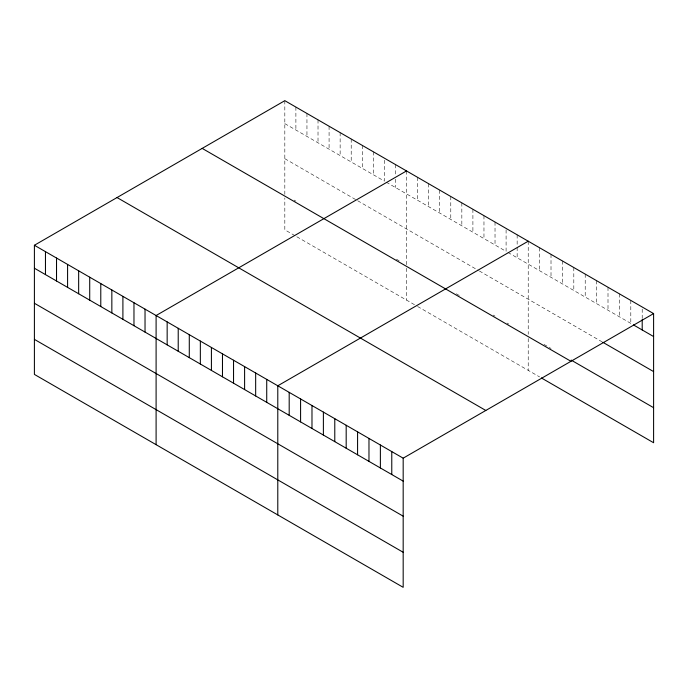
<?xml version="1.0" encoding="UTF-8"?>
<svg xmlns="http://www.w3.org/2000/svg" width="688" height="688" viewBox="0 0 688 688"><rect width="100%" height="100%" fill="white"/><g stroke="black" fill="none" stroke-linecap="round" stroke-linejoin="round"><path stroke-width="0.52" stroke-dasharray="3.44 2.58" d="M284.823 100.68L284.823 194.781M284.823 123.634L384.394 181.125L384.394 158.163M386.243 182.182L506.093 251.378L506.093 228.425M507.933 252.444L632.556 324.392M284.823 158.679L356.737 200.199M357.657 200.733L478.435 270.453M479.355 270.986L601.871 341.721M294.043 200.105L295.892 201.171M396.383 259.187L399.143 260.786M456.307 293.785L459.997 295.917M493.184 315.078L495.025 316.145M507.013 323.059L508.853 324.125M544.002 344.413L551.011 348.463M294.971 235.683L284.823 229.826L284.823 197.972M296.812 236.749L416.661 305.945M417.582 306.478L539.616 376.929M642.205 309.093L642.205 318.484M630.801 300.432L630.801 323.386M619.406 293.845L619.406 316.798M608.003 287.266L608.003 310.219M596.608 280.687L596.608 303.64M585.213 274.108L585.213 297.061M573.809 267.52L573.809 290.482M562.414 260.941L562.414 283.895M551.011 254.362L551.011 277.316M539.616 247.783L539.616 270.737M528.221 241.204L528.221 334.299M528.221 338.487L528.221 370.35M517.152 234.814L517.152 246.295M517.152 247.336L517.152 257.768M495.025 222.043L495.025 244.997M483.965 215.654L483.965 238.607M472.905 209.264L472.905 232.217M461.837 202.874L461.837 225.836M450.778 196.493L450.778 219.446M439.709 190.103L439.709 213.056M428.65 183.713L428.65 206.667M417.582 177.332L417.582 200.285M406.522 170.942L406.522 265.043M406.522 268.234L406.522 300.088M395.462 164.552L395.462 174.984M395.462 179.164L395.462 187.506M373.335 151.781L373.335 174.735M362.266 145.392L362.266 168.345M351.207 139.002L351.207 161.955M340.139 132.621L340.139 155.574M329.079 126.231L329.079 149.184M318.019 119.841L318.019 142.794M306.951 113.46L306.951 136.413M295.892 107.07L295.892 130.023"/><path stroke-width="1.03" d="M34.4 245.263L403.177 458.174L403.177 587.32L34.4 374.41L34.4 245.263L284.823 100.68L653.6 313.59L653.6 442.737L541.37 377.944M406.522 170.942L156.099 315.525L156.099 444.672M528.221 241.204L277.789 385.787L277.789 514.934M403.177 458.174L653.6 313.59M633.433 324.899L653.6 336.544M602.748 342.228L653.6 371.589M571.178 360.108L653.6 407.692M202.186 148.393L570.963 361.303M117.037 197.551L485.814 410.461M34.4 268.217L403.177 481.127M34.4 303.262L403.177 516.172M34.4 339.365L403.177 552.275M642.205 319.533L642.205 329.965M391.773 451.595L391.773 474.548M380.378 445.007L380.378 467.969M368.974 438.428L368.974 461.381M357.579 431.849L357.579 454.802M346.184 425.27L346.184 448.223M334.781 418.691L334.781 441.644M323.386 412.103L323.386 435.065M311.982 405.524L311.982 428.478M300.587 398.945L300.587 421.899M289.192 392.366L289.192 415.32M266.729 379.398L266.729 402.351M255.661 373.008L255.661 395.961M244.601 366.618L244.601 389.58M233.542 360.237L233.542 383.19M222.473 353.847L222.473 376.8M211.414 347.457L211.414 370.411M200.346 341.076L200.346 364.029M189.286 334.686L189.286 357.64M178.218 328.296L178.218 351.25M167.158 321.915L167.158 344.869M145.03 309.136L145.03 332.089M133.971 302.746L133.971 325.708M122.903 296.365L122.903 319.318M111.843 289.975L111.843 312.928M100.783 283.585L100.783 306.538M89.715 277.204L89.715 300.157M78.656 270.814L78.656 293.767M67.587 264.424L67.587 287.378M56.528 258.034L56.528 280.996M45.46 251.653L45.46 274.607"/></g></svg>
